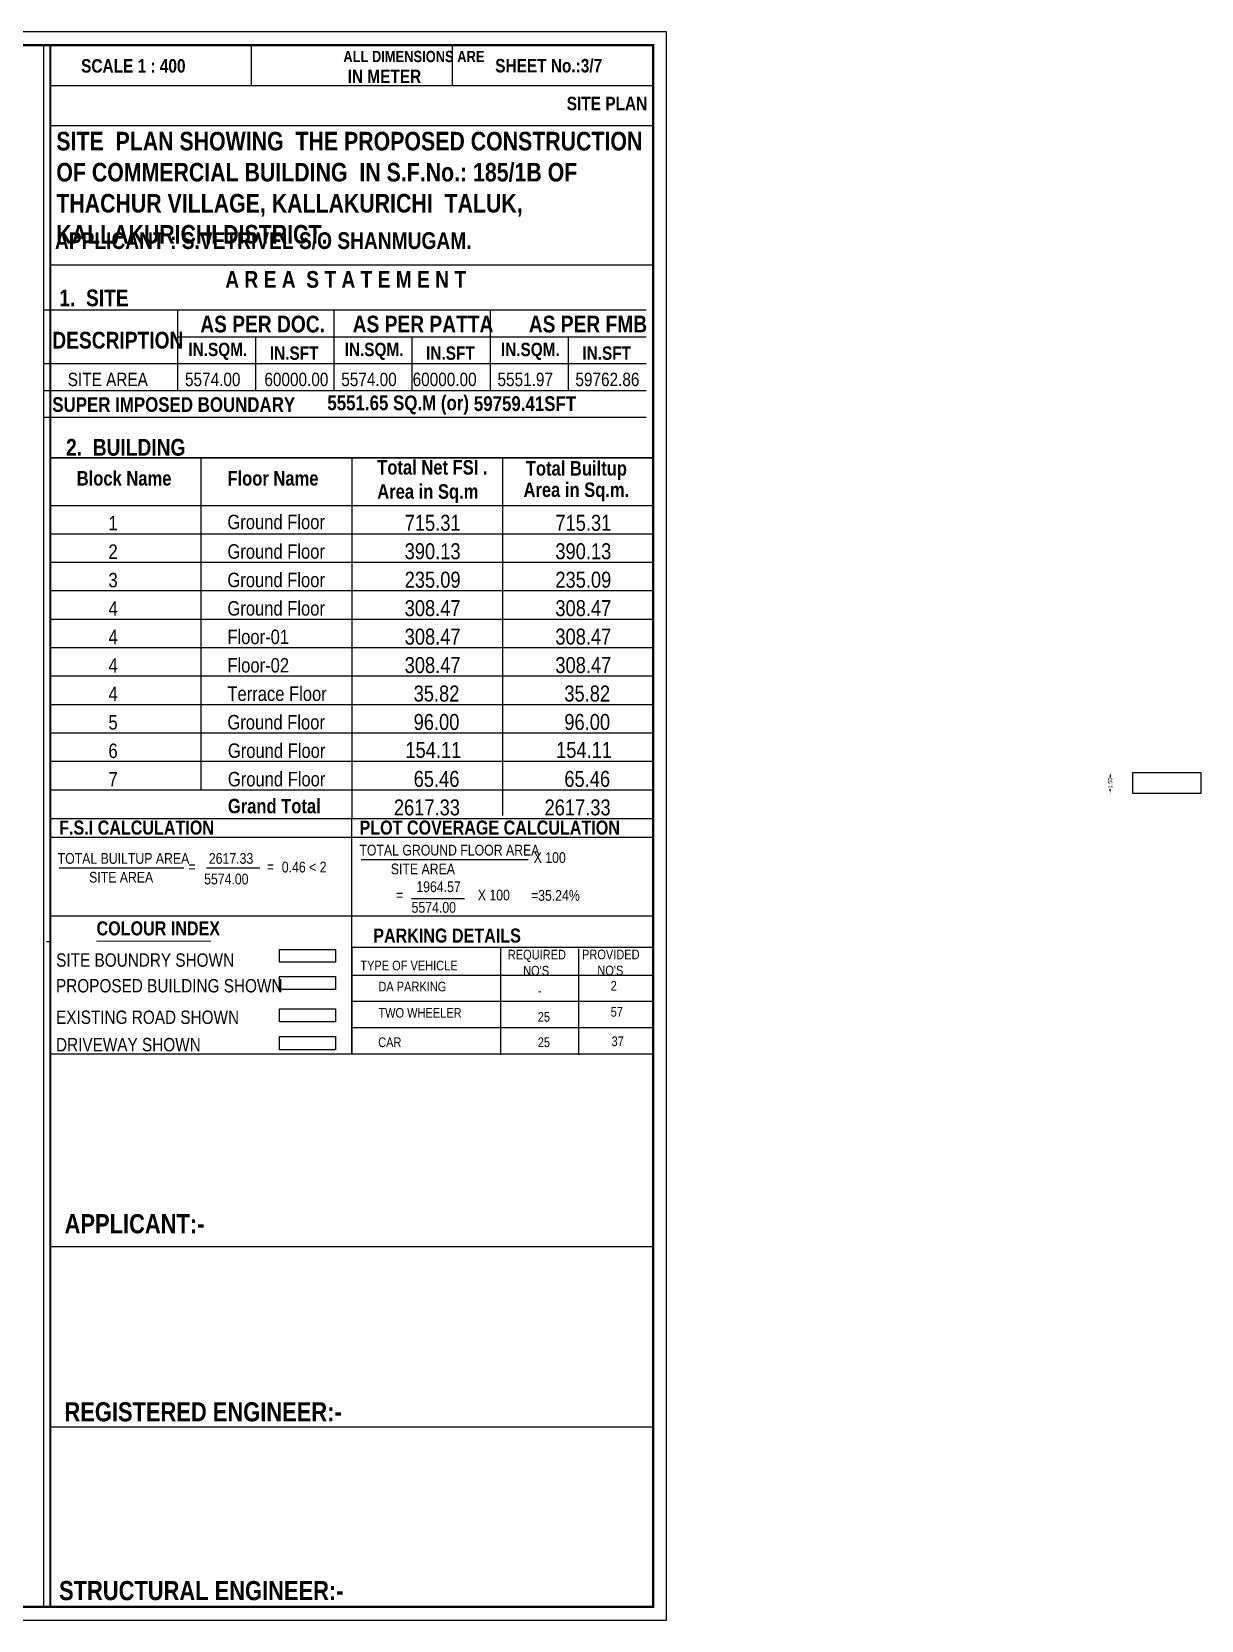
# Model space of a CAD drawing. Header units: metres. Extents: x 3750 to 6203, y 1588 to 3614.
# Drawn here: x 4137.1 to 4222.3, y 1594.1 to 1709.7 of the extents above; entities that cross this region are included whole.
import ezdxf

# ---------------------------------------------------------------- set-up
doc = ezdxf.new("R2010")
doc.units = ezdxf.units.M
doc.layers.add('MAIN_GATE', color=57, linetype='Continuous')
doc.styles.add('style2', font='swisscb.ttf')
doc.styles.add('style2a', font='swissc.ttf')
doc.dimstyles.get("Standard").update_dxf_attribs({"dimtxt": 0.3, "dimasz": 0.18, "dimexe": 0.18, "dimexo": 0.0625, "dimgap": 0.09, "dimtad": 0, "dimzin": 0, "dimdsep": 46, "dimtxsty": 'style2a', "dimcen": 0.09, "dimse1": 1, "dimse2": 1, "dimadec": 0, "dimazin": 0, "dimtfac": 1, "dimtofl": 0, "dimtmove": 0, "dimatfit": 3, "dimfxl": 0, "dimtolj": 1, "dimtzin": 0, "dimarcsym": 0})

# ---------------------------------------------------------------- blocks, each defined once
blk = doc.blocks.new('*D543')
at = {"layer": 'Defpoints', "color": 0, "ltscale": 0.01}
for p in [(4215.64, 1655.79), (4217.27, 1655.79), (4217.27, 1654.29)]:
    blk.add_point(p, dxfattribs=at)
at = {"layer": 'MAIN_GATE', "color": 0, "lineweight": -2, "ltscale": 0.01}
for p, q in [((4215.64, 1655.61), (4215.64, 1655.45)), ((4215.64, 1654.47), (4215.64, 1654.62))]:
    blk.add_line(p, q, dxfattribs=at)
at = {"layer": 'MAIN_GATE', "color": 0, "ltscale": 0.01}
for points in [[(4215.61, 1655.61), (4215.67, 1655.61), (4215.64, 1655.79)], [(4215.61, 1654.47), (4215.67, 1654.47), (4215.64, 1654.29)]]:
    blk.add_solid(points, dxfattribs=at)
at = {"layer": 'MAIN_GATE', "color": 0, "ltscale": 0.01, "insert": (4215.64, 1655.04), "char_height": 0.3, "attachment_point": 5, "rotation": 90, "style": 'style2a'}
blk.add_mtext('\\A1;1.50', dxfattribs=at)

msp = doc.modelspace()

# ---------------------------------------------------------------- linework, layer by layer
at = {"ltscale": 0.01}
for p, q in [((4138.4792, 1678.697), (4138.4792, 1654.5215)), ((4182.3598, 1678.697), (4138.4792, 1678.697)), ((4149.4494, 1678.697), (4149.4494, 1654.5239)), ((4160.4195, 1678.697), (4160.4195, 1652.4495)), ((4171.3896, 1678.697), (4171.3896, 1652.6817)), ((4182.3598, 1654.5215), (4182.3598, 1678.697)), ((4182.3598, 1673.1512), (4138.4792, 1673.1512)), ((4182.3598, 1671.0815), (4138.4792, 1671.0815)), ((4182.3598, 1669.0118), (4138.4792, 1669.0118)), ((4182.3598, 1666.9421), (4138.4792, 1666.9421)), ((4182.3598, 1664.8724), (4138.4792, 1664.8724)), ((4182.3598, 1662.8027), (4138.4792, 1662.8027)), ((4182.3598, 1660.733), (4138.4792, 1660.733)), ((4182.3598, 1658.6633), (4138.4792, 1658.6633)), ((4182.3598, 1656.5936), (4138.4792, 1656.5936)), ((4182.3598, 1654.5239), (4138.4792, 1654.5239)), ((4138.4792, 1652.4495), (4182.3598, 1652.4495)), ((4138.4792, 1651.0918), (4182.3598, 1651.0918)), ((4164.782, 1646.6242), (4168.6258, 1646.6242))]:
    msp.add_line(p, q, dxfattribs=at)
at = {"lineweight": 25}
for points in [[(4000.6749, 1594.1321), (4183.3349, 1594.1321), (4183.3349, 1709.6871), (4000.6749, 1709.6871)], [(4159.2367, 1642.9352), (4159.2367, 1642.0012), (4155.1569, 1642.0012), (4155.1569, 1642.9352)], [(4159.2367, 1640.9553), (4159.2367, 1640.0091), (4155.1569, 1640.0091), (4155.1569, 1640.9553)], [(4159.2367, 1638.5994), (4159.2367, 1637.6531), (4155.1569, 1637.6531), (4155.1569, 1638.5994)], [(4159.2367, 1636.5846), (4159.2367, 1635.6384), (4155.1569, 1635.6384), (4155.1569, 1636.5846)]]:
    msp.add_lwpolyline(points, close=True, dxfattribs=at)
at = {"lineweight": 25, "const_width": 0.1755}
msp.add_lwpolyline([(4001.65, 1595.1072), (4182.3598, 1595.1072), (4182.3598, 1708.712), (4001.65, 1708.712)], close=True, dxfattribs=at)
at = {"lineweight": 25}
msp.add_lwpolyline([(4137.9881, 1708.712), (4137.9881, 1595.1072)], dxfattribs=at)
at = {"lineweight": 25, "const_width": 0.1463}
msp.add_lwpolyline([(4138.4792, 1708.712), (4138.4792, 1595.1072)], dxfattribs=at)
for points in [[(4153.1061, 1708.712), (4153.1061, 1705.7867)], [(4167.7329, 1708.712), (4167.7329, 1705.7867)], [(4138.4792, 1705.7867), (4182.3598, 1705.7867)], [(4138.4792, 1702.8613), (4182.3598, 1702.8613)], [(4138.4792, 1692.738), (4182.3598, 1692.738)], [(4137.9881, 1689.4514), (4181.8686, 1689.4514)], [(4147.7393, 1689.4514), (4147.7393, 1683.6006)], [(4159.1151, 1689.4514), (4159.1151, 1683.6006)], [(4170.4909, 1689.4514), (4170.4909, 1683.6006)], [(4147.7393, 1687.5064), (4181.8686, 1687.5064)], [(4153.4272, 1687.5064), (4153.4272, 1683.6006)], [(4164.803, 1687.5064), (4164.803, 1683.6006)], [(4176.1788, 1687.5064), (4176.1788, 1683.6006)], [(4137.9881, 1685.5509), (4181.8686, 1685.5509)], [(4137.9881, 1683.6006), (4181.8686, 1683.6006)], [(4137.9881, 1681.6504), (4181.8686, 1681.6504)], [(4138.4792, 1678.697), (4182.3598, 1678.697)], [(4138.4792, 1675.2209), (4182.3598, 1675.2209)], [(4160.4195, 1635.3334), (4160.4195, 1652.4495)], [(4161.0994, 1649.4622), (4173.2632, 1649.4622)], [(4139.1327, 1648.8587), (4148.2015, 1648.8587)], [(4149.8525, 1648.8587), (4153.7343, 1648.8587)], [(4138.4792, 1645.37), (4182.3598, 1645.37)], [(4138.2121, 1643.5007), (4138.4792, 1643.5007)], [(4171.2834, 1635.2646), (4171.2834, 1643.0706)], [(4176.9475, 1635.2646), (4176.9475, 1642.9749)], [(4160.4195, 1641.0649), (4182.3598, 1641.0649)], [(4160.4195, 1639.1549), (4182.3598, 1639.1549)], [(4160.4195, 1637.2449), (4182.3598, 1637.2449)], [(4138.5724, 1635.3334), (4182.3598, 1635.3334)], [(4138.4792, 1621.3172), (4182.3598, 1621.3172)], [(4138.4792, 1608.2116), (4182.3598, 1608.2116)]]:
    msp.add_lwpolyline(points)
at = {"lineweight": 5}
msp.add_lwpolyline([(4141.8463, 1643.5415), (4150.1689, 1643.5415)], dxfattribs=at)
at = {"ltscale": 0.01}
msp.add_lwpolyline([(4182.3613, 1643.0706), (4160.4195, 1643.0706), (4160.4195, 1635.3334), (4182.3698, 1635.3334)], close=True, dxfattribs=at)
at = {"layer": 'MAIN_GATE', "ltscale": 0.01}
msp.add_lwpolyline([(4217.267, 1654.2868), (4222.267, 1654.2868), (4222.267, 1655.7868), (4217.267, 1655.7868)], close=True, dxfattribs=at)

# ---------------------------------------------------------------- texts
at = {"attachment_point": 7}
for s, insert, char_height, style in [('{\\H0.83693x;ALL DIMENSIONS ARE\\P} IN METER', (4159.8148, 1705.9545), 0.978706, 'style2'), ('SCALE 1 : 400', (4140.7244, 1706.7033), 0.978706, 'style2'), ('SHEET No.:3/7', (4170.8701, 1706.7033), 0.978706, 'style2'), ('{\\H0.83693x;SITE PLAN}', (4176.0772, 1703.9637), 1.170148, 'style2'), ('A R E A  S T A T E M E N T', (4151.2178, 1691.0451), 1.218904, 'style2'), ('1.  SITE', (4139.1377, 1689.7), 1.2189, 'style2'), ('AS PER DOC.', (4149.3995, 1687.796), 1.218904, 'style2'), ('AS PER PATTA', (4160.4931, 1687.796), 1.218904, 'style2'), ('AS PER FMB', (4173.3152, 1687.796), 1.2189, 'style2'), ('DESCRIPTION', (4138.6281, 1686.6251), 1.218904, 'style2'), ('IN.SQM.', (4148.5326, 1685.8106), 0.97512, 'style2'), ('IN.SFT', (4154.4643, 1685.8106), 0.97512, 'style2'), ('IN.SQM.', (4159.9084, 1685.8106), 0.97512, 'style2'), ('IN.SFT', (4165.84, 1685.8106), 0.97512, 'style2'), ('IN.SQM.', (4171.2842, 1685.8106), 0.97512, 'style2'), ('IN.SFT', (4177.2158, 1685.8106), 0.97512, 'style2'), ('SITE AREA ', (4139.7488, 1683.8972), 0.97512, 'style2a'), ('5574.00', (4148.2859, 1683.8972), 0.97512, 'style2a'), ('60000.00', (4154.0652, 1683.8972), 0.97512, 'style2a'), ('5574.00', (4159.6617, 1683.8972), 0.97512, 'style2a'), ('60000.00', (4164.8575, 1683.8972), 0.97512, 'style2a'), ('5551.97', (4171.0375, 1683.8972), 0.97512, 'style2a'), ('59762.86', (4176.7086, 1683.8972), 0.97512, 'style2a'), ('SUPER IMPOSED BOUNDARY', (4138.6281, 1682.0168), 1.072636, 'style2'), ('5551.65 SQ.M (or)', (4158.6491, 1681.8334), 1.072636, 'style2'), ('59759.41SFT', (4169.315, 1682.0831), 1.072636, 'style2'), ('2.  BUILDING', (4139.6289, 1678.8307), 1.218904, 'style2'), ('Block Name', (4140.4043, 1676.6619), 1.05171, 'style2'), ('Floor Name', (4151.3744, 1676.6619), 1.05171, 'style2'), ('Ground Floor', (4151.3744, 1673.4874), 1.051708, 'style2a'), ('715.31', (4164.2775, 1673.3695), 1.16184, 'style2a'), ('715.31', (4175.2476, 1673.3695), 1.16184, 'style2a'), ('Ground Floor', (4151.3744, 1671.3401), 1.051708, 'style2a'), ('390.13', (4164.2775, 1671.2998), 1.16184, 'style2a'), ('390.13', (4175.2476, 1671.2998), 1.16184, 'style2a'), ('Ground Floor', (4151.3744, 1669.2704), 1.051708, 'style2a'), ('235.09', (4164.2775, 1669.2301), 1.16184, 'style2a'), ('235.09', (4175.2476, 1669.2301), 1.16184, 'style2a'), ('Ground Floor', (4151.3744, 1667.2007), 1.051708, 'style2a'), ('308.47', (4164.2775, 1667.1604), 1.16184, 'style2a'), ('308.47', (4175.2476, 1667.1604), 1.16184, 'style2a'), ('Floor-01', (4151.3744, 1665.131), 1.05171, 'style2a'), ('308.47', (4164.2775, 1665.0907), 1.16184, 'style2a'), ('308.47', (4175.2476, 1665.0907), 1.16184, 'style2a'), ('Floor-02', (4151.3744, 1663.0613), 1.05171, 'style2a'), ('308.47', (4164.2775, 1663.021), 1.16184, 'style2a'), ('308.47', (4175.2476, 1663.021), 1.16184, 'style2a'), ('Terrace Floor', (4151.3744, 1660.9916), 1.051708, 'style2a'), ('35.82', (4164.9305, 1660.9489), 1.16184, 'style2a'), ('35.82', (4175.9007, 1660.9489), 1.16184, 'style2a'), ('Ground Floor', (4151.3744, 1658.9195), 1.051708, 'style2a'), ('96.00', (4164.9305, 1658.8792), 1.16184, 'style2a'), ('96.00', (4175.9007, 1658.8792), 1.16184, 'style2a'), ('Ground Floor', (4151.4069, 1656.8498), 1.051708, 'style2a'), ('154.11', (4164.3298, 1656.8469), 1.16184, 'style2a'), ('154.11', (4175.2999, 1656.8469), 1.16184, 'style2a'), ('65.46', (4164.9305, 1654.7398), 1.16184, 'style2a'), ('65.46', (4175.9007, 1654.7398), 1.16184, 'style2a'), ('Ground Floor', (4151.4069, 1654.7801), 1.051708, 'style2a'), ('Grand Total', (4151.4069, 1652.8186), 1.051708, 'style2'), ('2617.33', (4163.4899, 1652.6653), 1.16184, 'style2a'), ('2617.33', (4174.46, 1652.6653), 1.16184, 'style2a'), ('F.S.I CALCULATION', (4139.1267, 1651.2673), 1.02388, 'style2'), ('PLOT COVERAGE CALCULATION', (4160.9897, 1651.2673), 1.02388, 'style2'), ('COLOUR INDEX', (4141.8463, 1643.9378), 1.02388, 'style2'), ('PARKING DETAILS', (4161.9888, 1643.4119), 1.02388, 'style2'), ('SITE BOUNDRY SHOWN', (4138.9093, 1641.6581), 0.973814, 'style2a'), ('TYPE OF VEHICLE', (4161.0482, 1641.3999), 0.7, 'style2a'), ('PROPOSED BUILDING SHOWN', (4138.897, 1639.7888), 0.973814, 'style2a'), ('DA PARKING', (4162.3647, 1639.8689), 0.7, 'style2a'), ('-', (4173.9658, 1639.576), 0.7, 'style2a'), ('2', (4179.2771, 1639.9365), 0.7, 'style2a'), ('TWO WHEELER', (4162.3647, 1637.9589), 0.7, 'style2a'), ('57', (4179.2771, 1638.0265), 0.7, 'style2a'), ('EXISTING ROAD SHOWN', (4138.897, 1637.4943), 0.973814, 'style2a'), ('25', (4173.9658, 1637.666), 0.7, 'style2a'), ('DRIVEWAY SHOWN', (4138.897, 1635.5041), 0.973814, 'style2a'), ('CAR', (4162.3493, 1635.8176), 0.7, 'style2a'), ('37', (4179.3399, 1635.8891), 0.7, 'style2a'), ('APPLICANT:-', (4139.5238, 1622.262), 1.391162, 'style2'), ('REGISTERED ENGINEER:-', (4139.5115, 1608.5795), 1.391162, 'style2'), ('STRUCTURAL ENGINEER:-', (4139.1182, 1595.5741), 1.391162, 'style2')]:
    msp.add_mtext(s, dxfattribs=dict(at, insert=insert, char_height=char_height, style=style))
at = {"ltscale": 0.05, "width": 42.958791, "attachment_point": 1, "style": 'style2'}
for s, insert, char_height in [('{\\H1.11111x;SITE  PLAN SHOWING  THE PROPOSED CONSTRUCTION OF COMMERCIAL BUILDING  IN S.F.No.: 185/1B OF THACHUR VILLAGE, KALLAKURICHI  TALUK, KALLAKURICHI DISTRICT.        }                  ', (4138.9201, 1702.4079), 1.2189045), ('{\\W8.885589; }APPLICANT : S.VETRIVEL S/O SHANMUGAM.', (4135.3705, 1695.1029), 1.218904)]:
    msp.add_mtext(s, dxfattribs=dict(at, insert=insert, char_height=char_height))
for s, insert, char_height, width, attachment_point, style in [('Total Net FSI .  Area in Sq.m', (4162.2812, 1678.5251), 1.051708, 10.147548, 1, 'style2'), ('1', (4142.7148, 1674.4655), 1.0517, 16.19739, 1, 'style2a'), ('2', (4142.7148, 1672.3958), 1.0517, 16.19739, 1, 'style2a'), ('3', (4142.7148, 1670.3261), 1.0517, 16.19739, 1, 'style2a'), ('4', (4142.7148, 1668.2564), 1.0517, 16.19739, 1, 'style2a'), ('4', (4142.7148, 1666.1867), 1.0517, 16.19739, 1, 'style2a'), ('4', (4142.7148, 1664.117), 1.0517, 16.19739, 1, 'style2a'), ('4', (4142.7148, 1662.0473), 1.0517, 16.19739, 1, 'style2a'), ('5', (4142.7148, 1659.9753), 1.0517, 16.19739, 1, 'style2a'), ('6', (4142.7148, 1657.9056), 1.0517, 16.19739, 1, 'style2a'), ('7', (4142.7148, 1655.8359), 1.0517, 16.19739, 1, 'style2a'), ("REQUIRED\\P     NO'S", (4171.7868, 1641.0254), 0.7, 6.178207, 7, 'style2a'), ("PROVIDED\\P     NO'S", (4177.1888, 1641.0395), 0.7, 6.196996, 7, 'style2a'), ('25', (4173.9658, 1635.8173), 0.7, 1.077378, 7, 'style2a')]:
    msp.add_mtext(s, dxfattribs=dict(insert=insert, char_height=char_height, width=width, attachment_point=attachment_point, style=style))
at = {"insert": (4176.7768, 1678.4547), "char_height": 1.051708, "width": 8.414229, "attachment_point": 2, "line_spacing_factor": 0.889184, "style": 'style2'}
msp.add_mtext('Total Builtup Area in Sq.m.', dxfattribs=at)
at = {"attachment_point": 1, "style": 'style2a'}
for s, width, insert, char_height in [('TOTAL GROUND FLOOR AREA', 12.570518, (4160.9812, 1650.5431), 0.780099), ('TOTAL BUILTUP AREA', 12.570518, (4139.0145, 1649.9397), 0.780099), ('=', 2.187438, (4148.5407, 1649.34), 0.7801), ('2617.33', 12.570518, (4150.0246, 1649.9397), 0.7801), ('=', 2.187438, (4154.2485, 1649.34), 0.7801), ('0.46 < 2', 12.570518, (4155.3332, 1649.3115), 0.7801), ('SITE AREA', 12.570518, (4163.27, 1649.1744), 0.7801), ('X 100', 12.570518, (4173.6715, 1650.0023), 0.7801), ('SITE AREA', 12.570518, (4141.3033, 1648.5709), 0.7801), ('5574.00', 12.570518, (4149.6787, 1648.4423), 0.7801), ('1964.57', 12.570518, (4165.1279, 1647.8784), 0.7801), ('=', 2.187438, (4163.644, 1647.2787), 0.7801), (' X 100', 5.545425, (4169.3519, 1647.2787), 0.7801), (' =35.24%', 12.570518, (4173.2239, 1647.2502), 0.7801), ('5574.00', 12.570518, (4164.782, 1646.381), 0.7801)]:
    msp.add_mtext_dynamic_manual_height_columns(s, width=width, gutter_width=6.0945, heights=[0], dxfattribs=dict(at, insert=insert, char_height=char_height))

# ---------------------------------------------------------------- dimensions: what is measured, and where the dimension line sits
at = {"layer": 'MAIN_GATE', "color": 1, "ltscale": 0.01}
dim = msp.add_aligned_dim(p1=(4217.267, 1654.2868), p2=(4217.267, 1655.7868), distance=1.628, dimstyle='Standard', dxfattribs=at)
dim.commit()
dim.dimension.update_dxf_attribs({"geometry": '*D543', "text_midpoint": (4215.639, 1655.0368)})

doc.saveas('drawing.dxf')
